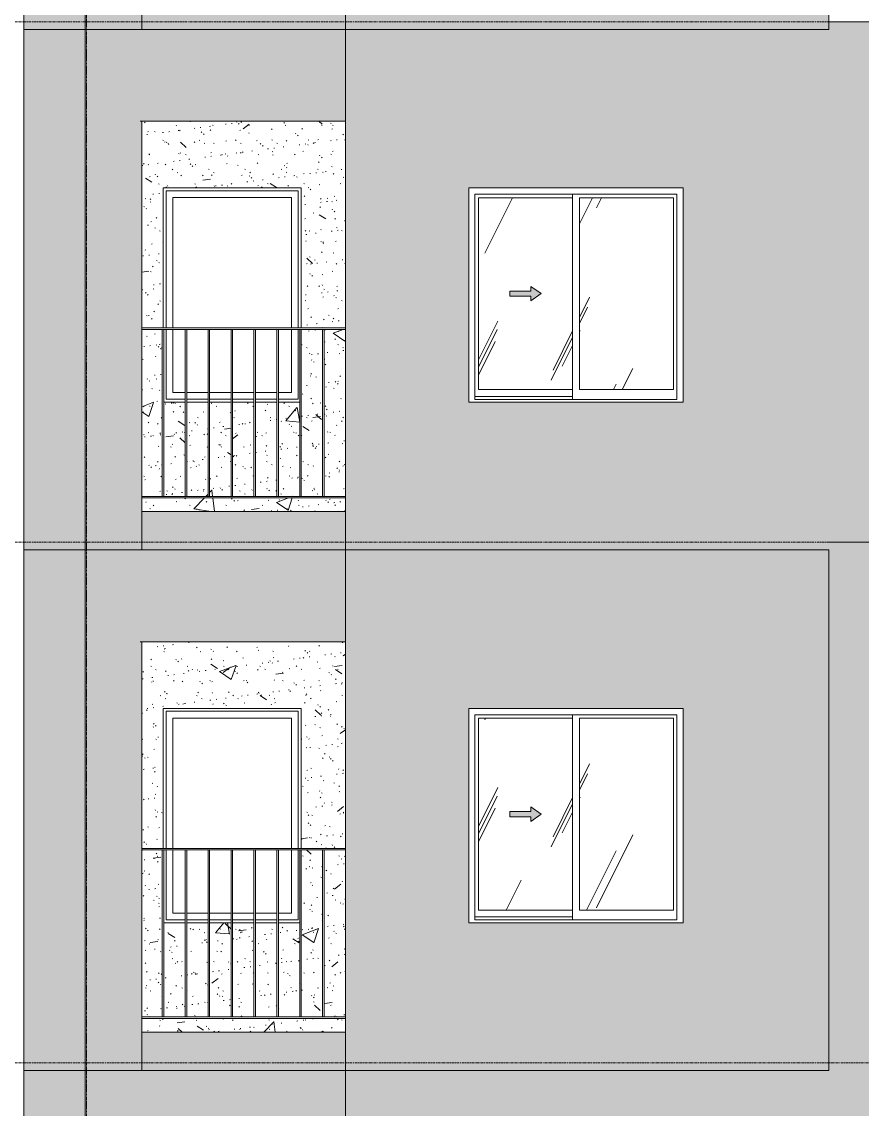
# Model space of a CAD drawing. Header units: millimetres. Extents: x 1240 to 198004, y -7796 to 35300.
# Drawn here: x 117641 to 123128, y 18897 to 26000 of the extents above; entities that cross this region are included whole.
import ezdxf

# ---------------------------------------------------------------- set-up
doc = ezdxf.new("R2010")
doc.units = ezdxf.units.MM
for name, pattern in [('1 NÉT CALL OUT', [6, 3, -3]), ('Centre', [31.75, 6.35, -4.7625, 15.875, -4.7625]), ('Grid Line', [22.225, 12.7, -3.175, 3.175, -3.175])]:
    doc.linetypes.add(name, pattern=pattern)
for name, color, linetype, lineweight in [('0-2', 50, 'Continuous', 5), ('A-DETL-GENF', 92, 'Continuous', 9), ('A-DETL-GENF-2', 92, '1 NÉT CALL OUT', 9), ('A-FLOR-HRAL', 11, 'Continuous', 9), ('A-FLOR-HRAL-1', 253, 'Continuous', 9), ('A-FLOR-LEVL-2', 51, 'Centre', 9), ('A-GLAZ', 151, 'Continuous', 9), ('A-GLAZ-1', 7, 'Continuous', 9), ('A-GLAZ-3', 7, '1 NÉT CALL OUT', 9), ('A-WALL', 113, 'Continuous', 9), ('A-WALL-PATT-2', 9, 'Continuous', 9), ('A-WALL-PATT-3', 111, 'Continuous', 5), ('A-WALL-PATT-4', 111, 'Continuous', 9), ('I-WALL', 2, 'Continuous', 9), ('I-WALL-1', 7, 'Continuous', 9), ('S-GRID-1', 1, 'Grid Line', 9)]:
    doc.layers.add(name, color=color, linetype=linetype, lineweight=lineweight)
pattern_1 = [(50, (0, 0), (1093.104, -95.634), [114.3, -1257.3]), (355, (0, 0), (-211.457, 1146.341), [91.44, -1005.84]), (100.451, (91.1, -8), (881.656, 1050.7), [97.14, -1068.54]), (46.184, (0, 304.8), (1626.475, -252.257), [171.45, -1885.95]), (96.636, (135.5, 283.8), (1424.416, 1484.565), [145.71, -1602.81]), (351.184, (0, 304.8), (1424.43, 1484.55), [137.16, -1508.76]), (21, (152.4, 228.6), (909.686, -613.591), [114.3, -1257.3]), (326, (152.4, 228.6), (370.812, 1105.129), [91.44, -1005.84]), (71.451, (228.2, 177.5), (1280.503, 491.528), [97.14, -1068.54]), (37.5, (0, 0), (18.5313, 507.3303), [50.292, -943.356, 50.292, -970.788, -1009.65]), (37.5, (0, 0), (18.5313, 507.3303), [-2014.728, 50.292, -959.358]), (7.5, (0, 0), (400.9178, 601.0836), [50.292, -531.876, 50.292, -920.496, -384.81]), (7.5, (0, 0), (400.9178, 601.0836), [-1552.956, 50.292, -334.518]), (327.5, (-339.85, 0), (813.5452, -34.3737), [50.292, -330.708, 50.292, -1138.428, -1577.34]), (327.5, (-339.85, 0), (813.5452, -34.3737), [-1569.72, 50.292, -1527.048]), (317.5, (-492.25, 0), (888.7755, 152.56), [50.292, -445.008, 50.292, -739.14, -1120.14]), (317.5, (-492.25, 0), (888.7755, 152.56), [-1284.732, 50.292, -1069.848])]
pattern_2 = [(37.5, (0, 0), (-4.79953, 146.8239), [5.029, -110.795, 5.029, -124.511, -123.825]), (37.5, (0, 0), (-4.79953, 146.8239), [-245.364, 5.029, -118.796]), (7.5, (0, 0), (134.85743, 215.0472), [5.029, -57.455, 5.029, -99.365, -40.005]), (7.5, (0, 0), (134.85743, 215.0472), [-166.878, 5.029, -34.976]), (327.5, (-93.73, 0), (237.29776, 0.4316), [5.029, -33.071, 5.029, -132.131, -179.07]), (327.5, (-93.73, 0), (237.29776, 0.4316), [-175.26, 5.029, -174.041]), (317.5, (-93.73, 0), (229.06706, 66.87923), [5.029, -14.021, 5.029, -84.887, -102.87]), (317.5, (-93.73, 0), (229.06706, 66.87923), [-108.966, 5.029, -97.841])]
pattern_3 = [(63.435, (1790.26, 104.33), (-0.0014, 1524.001), [532.463, -2875.304]), (63.435, (266.26, 104.33), (-0.0014, 1524.001), [532.463, -2875.304]), (63.435, (2519.8, 398.8), (-0.0014, 1524.001), [532.463, -2875.304]), (63.435, (995.8, 398.8), (-0.0014, 1524.001), [532.463, -2875.304]), (63.435, (2409.4, 294.83), (-0.0014, 1524.001), [532.463, -2875.304]), (63.435, (885.4, 294.83), (-0.0014, 1524.001), [532.463, -2875.304]), (63.435, (2296.8, 890.1), (-0.0014, 1524.001), [258.802, -3148.965]), (63.435, (772.8, 890.1), (-0.0014, 1524.001), [258.802, -3148.965]), (63.435, (2223.2, 797.95), (-0.0014, 1524.001), [532.463, -2875.304]), (63.435, (699.2, 797.95), (-0.0014, 1524.001), [532.463, -2875.304]), (63.435, (2236.2, 864.1), (-0.0014, 1524.001), [532.463, -2875.304]), (63.435, (712.2, 864.1), (-0.0014, 1524.001), [532.463, -2875.304]), (63.435, (1621.35, 573.94), (-0.0014, 1524.001), [532.463, -2875.304]), (63.435, (97.35, 573.94), (-0.0014, 1524.001), [532.463, -2875.304]), (63.435, (1634.34, 651.9), (-0.0014, 1524.001), [532.463, -2875.304]), (63.435, (110.34, 651.9), (-0.0014, 1524.001), [532.463, -2875.304]), (63.435, (1637.84, 708.1), (-0.0014, 1524.001), [532.463, -2875.304]), (63.435, (113.84, 708.1), (-0.0014, 1524.001), [532.463, -2875.304])]
pattern_4 = [(63.435, (1790.26, 104.33), (-0.0014, 1524.001), [532.463, -2875.304]), (63.435, (266.26, 104.33), (-0.0014, 1524.001), [532.463, -2875.304]), (63.435, (2519.8, 398.8), (-0.0014, 1524.001), [532.463, -2875.304]), (63.435, (995.8, 398.8), (-0.0014, 1524.001), [532.463, -2875.304]), (63.435, (2409.4, 294.83), (-0.0014, 1524.001), [532.463, -2875.304]), (63.435, (885.4, 294.83), (-0.0014, 1524.001), [532.463, -2875.304]), (63.435, (2296.8, 890.1), (-0.0014, 1524.001), [258.802, -3148.965]), (63.435, (772.8, 890.1), (-0.0014, 1524.001), [258.802, -3148.965]), (63.435, (2223.2, 797.95), (-0.0014, 1524.001), [532.463, -2875.304]), (63.435, (699.2, 797.95), (-0.0014, 1524.001), [532.463, -2875.304]), (63.435, (2236.2, 864.1), (-0.0014, 1524.001), [532.463, -2875.304]), (63.435, (712.2, 864.1), (-0.0014, 1524.001), [532.463, -2875.304]), (63.435, (1621.35, 573.94), (-0.0014, 1524.001), [532.463, -2875.304]), (63.435, (97.35, 573.94), (-0.0014, 1524.001), [532.463, -2875.304]), (63.435, (1634.34, 651.9), (-0.0014, 1524.001), [532.463, -2875.304]), (63.435, (110.34, 651.9), (-0.0014, 1524.001), [532.463, -2875.304]), (63.435, (1637.84, 708.1), (-0.0014, 1524.001), [532.463, -2875.304]), (63.435, (113.84, 708.1), (-0.0014, 1524.001), [532.463, -2875.304])]

# ---------------------------------------------------------------- blocks, each defined once
blk = doc.blocks.new('Railing - 10mm-901206-TKCS_MẶT ĐỨNG NỘI KHU 2')
at = {"layer": 'A-FLOR-HRAL-1'}
for p, q in [((-60554.4, 5900), (-60554.4, 6990)), ((-60544.4, 5900), (-60544.4, 6990))]:
    blk.add_line(p, q, dxfattribs=at)
blk = doc.blocks.new('Railing - Railing-885112-TKCS_MẶT ĐỨNG NỘI KHU 2')
at = {"layer": 'A-FLOR-HRAL-1'}
for p, q in [((-77876.9, 22900), (-76546.9, 22900)), ((-76546.9, 22890), (-77876.9, 22890))]:
    blk.add_line(p, q, dxfattribs=at)
for p in [(-17188.4, 17000), (-17038.9, 17000), (-16889.3, 17000), (-16739.8, 17000), (-16590.2, 17000), (-16440.7, 17000), (-16291.2, 17000), (-16141.6, 17000)]:
    blk.add_blockref('Railing - 10mm-901206-TKCS_MẶT ĐỨNG NỘI KHU 2', p)
blk = doc.blocks.new('Top Rail Type - Top Rail_Internal_-885113-TKCS_MẶT ĐỨNG NỘI KHU 2')
at = {"layer": 'A-FLOR-HRAL-1'}
for p, q in [((-76546.9, 24000), (-77876.9, 24000)), ((-76546.9, 23990), (-77876.9, 23990))]:
    blk.add_line(p, q, dxfattribs=at)
blk = doc.blocks.new('M_Fixed - 900 x 1400-V286-TKCS_MẶT ĐỨNG NỘI KHU 2')
at = {"layer": 'A-GLAZ-1'}
for p, q in [((-77717.9, 7000), (-77717.9, 7896)), ((-77717.9, 7896), (-76855.9, 7896)), ((-76855.9, 7896), (-76855.9, 7000)), ((-77673.9, 7000), (-77673.9, 7852)), ((-77673.9, 7852), (-76899.9, 7852)), ((-76899.9, 7852), (-76899.9, 7000)), ((-77717.9, 6534), (-77717.9, 6990)), ((-77673.9, 6578), (-77673.9, 6990)), ((-76899.9, 6990), (-76899.9, 6578)), ((-76855.9, 6990), (-76855.9, 6534)), ((-77593.3, 6578), (-77673.9, 6578)), ((-77443.8, 6578), (-77583.3, 6578)), ((-77294.2, 6578), (-77433.8, 6578)), ((-77144.7, 6578), (-77282.5, 6578)), ((-76995.1, 6578), (-77134.7, 6578)), ((-76899.9, 6578), (-76985.1, 6578)), ((-77593.3, 6534), (-77717.9, 6534)), ((-77443.8, 6534), (-77583.3, 6534)), ((-77294.2, 6534), (-77433.8, 6534)), ((-77144.7, 6534), (-77282.5, 6534)), ((-76995.1, 6534), (-77134.7, 6534)), ((-76855.9, 6534), (-76985.1, 6534))]:
    blk.add_line(p, q, dxfattribs=at)
blk = doc.blocks.new('NCV_TKTC_TANG 6 - 8_rvt-4-TKCS_MẶT ĐỨNG NỘI KHU 2')
at = {"layer": 'A-WALL-PATT-2'}
h = blk.add_hatch(dxfattribs=at)
h.set_pattern_fill('FP_38', color=256, style=0, pattern_type=2)
h.set_pattern_definition(pattern_1)
h.paths.add_polyline_path([(-77282.5, 22800), (-76546.9, 22800), (-76546.9, 22890), (-77876.9, 22890), (-77876.9, 22800), (-77696.6, 22800)])
h.paths.add_polyline_path([(-77870.4, 22900), (-77742.9, 22900), (-77742.9, 23990), (-77876.9, 23990), (-77876.9, 22900)])
h.paths.add_polyline_path([(-77576.4, 22900), (-77443.8, 22900), (-77443.8, 23515), (-77583.3, 23515), (-77583.3, 22900)])
h.paths.add_polyline_path([(-77593.3, 22900), (-77593.3, 23515), (-77732.9, 23515), (-77732.9, 22900)])
h.paths.add_polyline_path([(-77282.5, 22900), (-77144.7, 22900), (-77144.7, 23515), (-77284.2, 23515), (-77284.2, 22900)])
h.paths.add_polyline_path([(-77134.7, 22900), (-76995.1, 22900), (-76995.1, 23515), (-77134.7, 23515), (-77134.7, 23267.4)])
h.paths.add_polyline_path([(-76985.1, 22900), (-76845.6, 22900), (-76845.6, 23515), (-76985.1, 23515), (-76985.1, 23391.7)])
h.paths.add_polyline_path([(-76835.6, 22900), (-76696.1, 22900), (-76696.1, 23990), (-76835.6, 23990), (-76835.6, 23491.5)])
h.paths.add_polyline_path([(-76578.9, 22900), (-76546.9, 22900), (-76546.9, 23990), (-76686.1, 23990), (-76686.1, 22900), (-76630.8, 22900)])
h.paths.add_polyline_path([(-77433.8, 22900), (-77294.2, 22900), (-77294.2, 23515), (-77433.8, 23515), (-77433.8, 23018.6)])
h.paths.add_polyline_path([(-77876.9, 24000), (-77736.9, 24000), (-77736.9, 24915), (-76836.9, 24915), (-76836.9, 24000), (-76546.9, 24000), (-76546.9, 25350.6), (-77876.9, 25350.6)])
h = blk.add_hatch(dxfattribs=at)
h.set_pattern_fill('FP_39', color=256, style=0, pattern_type=2)
h.set_pattern_definition(pattern_2)
h.paths.add_polyline_path([(-77282.5, 22800), (-76546.9, 22800), (-76546.9, 22890), (-77876.9, 22890), (-77876.9, 22800), (-77696.6, 22800)])
h.paths.add_polyline_path([(-77870.4, 22900), (-77742.9, 22900), (-77742.9, 23990), (-77876.9, 23990), (-77876.9, 22900)])
h.paths.add_polyline_path([(-77576.4, 22900), (-77443.8, 22900), (-77443.8, 23515), (-77583.3, 23515), (-77583.3, 22900)])
h.paths.add_polyline_path([(-77593.3, 22900), (-77593.3, 23515), (-77732.9, 23515), (-77732.9, 22900)])
h.paths.add_polyline_path([(-77282.5, 22900), (-77144.7, 22900), (-77144.7, 23515), (-77284.2, 23515), (-77284.2, 22900)])
h.paths.add_polyline_path([(-77134.7, 22900), (-76995.1, 22900), (-76995.1, 23515), (-77134.7, 23515), (-77134.7, 23267.4)])
h.paths.add_polyline_path([(-76985.1, 22900), (-76845.6, 22900), (-76845.6, 23515), (-76985.1, 23515), (-76985.1, 23391.7)])
h.paths.add_polyline_path([(-76835.6, 22900), (-76696.1, 22900), (-76696.1, 23990), (-76835.6, 23990), (-76835.6, 23491.5)])
h.paths.add_polyline_path([(-76578.9, 22900), (-76546.9, 22900), (-76546.9, 23990), (-76686.1, 23990), (-76686.1, 22900), (-76630.8, 22900)])
h.paths.add_polyline_path([(-77433.8, 22900), (-77294.2, 22900), (-77294.2, 23515), (-77433.8, 23515), (-77433.8, 23018.6)])
h.paths.add_polyline_path([(-77876.9, 24000), (-77736.9, 24000), (-77736.9, 24915), (-76836.9, 24915), (-76836.9, 24000), (-76546.9, 24000), (-76546.9, 25350.6), (-77876.9, 25350.6)])
at = {"layer": 'I-WALL-1'}
for p, q in [((-77736.9, 24000), (-77736.9, 24915)), ((-77736.9, 24915), (-76836.9, 24915)), ((-76836.9, 24915), (-76836.9, 24000)), ((-77593.3, 23515), (-77732.9, 23515)), ((-77443.8, 23515), (-77583.3, 23515)), ((-77294.2, 23515), (-77433.8, 23515)), ((-77144.7, 23515), (-77282.5, 23515)), ((-76995.1, 23515), (-77134.7, 23515)), ((-76845.6, 23515), (-76985.1, 23515))]:
    blk.add_line(p, q, dxfattribs=at)
at = {"layer": 'A-FLOR-HRAL'}
for name in ['Top Rail Type - Top Rail_Internal_-885113-TKCS_MẶT ĐỨNG NỘI KHU 2', 'Railing - Railing-885112-TKCS_MẶT ĐỨNG NỘI KHU 2']:
    blk.add_blockref(name, (0, 0), dxfattribs=at)
at = {"layer": 'A-GLAZ'}
blk.add_blockref('M_Fixed - 900 x 1400-V286-TKCS_MẶT ĐỨNG NỘI KHU 2', (0, 17000), dxfattribs=at)
blk = doc.blocks.new('NCV_TKTC_TANG 6 - 8_rvt-6-TKCS_MẶT ĐỨNG NỘI KHU 2')
at = {"layer": 'A-WALL-PATT-2'}
h = blk.add_hatch(dxfattribs=at)
h.set_pattern_fill('FP_38', color=256, style=0, pattern_type=2)
h.set_pattern_definition(pattern_1)
h.paths.add_polyline_path([(-76546.9, 19400), (-76546.9, 19490), (-77876.9, 19490), (-77876.9, 19400), (-76566.1, 19400)])
h.paths.add_polyline_path([(-77876.9, 19500), (-77742.9, 19500), (-77742.9, 20590), (-77876.9, 20590)])
h.paths.add_polyline_path([(-77576.4, 19500), (-77443.8, 19500), (-77443.8, 20115), (-77583.3, 20115), (-77583.3, 19500)])
h.paths.add_polyline_path([(-76630.8, 19500), (-76546.9, 19500), (-76546.9, 20590), (-76686.1, 20590), (-76686.1, 19500)])
h.paths.add_polyline_path([(-77593.3, 19500), (-77593.3, 20115), (-77732.9, 20115), (-77732.9, 19500)])
h.paths.add_polyline_path([(-77284.2, 19500), (-77144.7, 19500), (-77144.7, 20115), (-77284.2, 20115), (-77284.2, 19743)])
h.paths.add_polyline_path([(-77433.8, 19500), (-77294.2, 19500), (-77294.2, 20115), (-77433.8, 20115), (-77433.8, 19618.6)])
h.paths.add_polyline_path([(-77134.7, 19500), (-76995.1, 19500), (-76995.1, 20115), (-77134.7, 20115), (-77134.7, 19867.4)])
h.paths.add_polyline_path([(-76845.6, 19500), (-76845.6, 20115), (-76985.1, 20115), (-76985.1, 19500)])
h.paths.add_polyline_path([(-76835.6, 19500), (-76696.1, 19500), (-76696.1, 20590), (-76835.6, 20590), (-76835.6, 20111)])
h.paths.add_polyline_path([(-76719.8, 20600), (-76546.9, 20600), (-76546.9, 21950.6), (-77876.9, 21950.6), (-77876.9, 20600), (-77736.9, 20600), (-77736.9, 21515), (-76836.9, 21515), (-76836.9, 20600)])
h = blk.add_hatch(dxfattribs=at)
h.set_pattern_fill('FP_39', color=256, style=0, pattern_type=2)
h.set_pattern_definition(pattern_2)
h.paths.add_polyline_path([(-76546.9, 19400), (-76546.9, 19490), (-77876.9, 19490), (-77876.9, 19400), (-76566.1, 19400)])
h.paths.add_polyline_path([(-77876.9, 19500), (-77742.9, 19500), (-77742.9, 20590), (-77876.9, 20590)])
h.paths.add_polyline_path([(-77576.4, 19500), (-77443.8, 19500), (-77443.8, 20115), (-77583.3, 20115), (-77583.3, 19500)])
h.paths.add_polyline_path([(-76630.8, 19500), (-76546.9, 19500), (-76546.9, 20590), (-76686.1, 20590), (-76686.1, 19500)])
h.paths.add_polyline_path([(-77593.3, 19500), (-77593.3, 20115), (-77732.9, 20115), (-77732.9, 19500)])
h.paths.add_polyline_path([(-77284.2, 19500), (-77144.7, 19500), (-77144.7, 20115), (-77284.2, 20115), (-77284.2, 19743)])
h.paths.add_polyline_path([(-77433.8, 19500), (-77294.2, 19500), (-77294.2, 20115), (-77433.8, 20115), (-77433.8, 19618.6)])
h.paths.add_polyline_path([(-77134.7, 19500), (-76995.1, 19500), (-76995.1, 20115), (-77134.7, 20115), (-77134.7, 19867.4)])
h.paths.add_polyline_path([(-76845.6, 19500), (-76845.6, 20115), (-76985.1, 20115), (-76985.1, 19500)])
h.paths.add_polyline_path([(-76835.6, 19500), (-76696.1, 19500), (-76696.1, 20590), (-76835.6, 20590), (-76835.6, 20111)])
h.paths.add_polyline_path([(-76719.8, 20600), (-76546.9, 20600), (-76546.9, 21950.6), (-77876.9, 21950.6), (-77876.9, 20600), (-77736.9, 20600), (-77736.9, 21515), (-76836.9, 21515), (-76836.9, 20600)])
at = {"layer": 'I-WALL-1'}
for p, q in [((-77736.9, 20600), (-77736.9, 21515)), ((-77736.9, 21515), (-76836.9, 21515)), ((-76836.9, 21515), (-76836.9, 20600)), ((-77593.3, 20115), (-77732.9, 20115)), ((-77443.8, 20115), (-77583.3, 20115)), ((-77294.2, 20115), (-77433.8, 20115)), ((-77144.7, 20115), (-77282.5, 20115)), ((-76995.1, 20115), (-77134.7, 20115)), ((-76845.6, 20115), (-76985.1, 20115))]:
    blk.add_line(p, q, dxfattribs=at)
at = {"layer": 'A-FLOR-HRAL'}
for name in ['Top Rail Type - Top Rail_Internal_-885113-TKCS_MẶT ĐỨNG NỘI KHU 2', 'Railing - Railing-885112-TKCS_MẶT ĐỨNG NỘI KHU 2']:
    blk.add_blockref(name, (0, -3400), dxfattribs=at)
at = {"layer": 'A-GLAZ'}
blk.add_blockref('M_Fixed - 900 x 1400-V286-TKCS_MẶT ĐỨNG NỘI KHU 2', (0, 13600), dxfattribs=at)
blk = doc.blocks.new('1_FAMILY RVT - W01-WxH 1400x1400xmm-V477-TKCS_MẶT ĐỨNG NỘI KHU 2')
at = {"layer": 'A-DETL-GENF-2'}
blk.add_hatch(color=256, dxfattribs=at).paths.add_polyline_path([(-75337.7, 20776.5), (-75270, 20823.9), (-75337.7, 20871.4), (-75337.7, 20840.9), (-75473.2, 20840.9), (-75473.2, 20807), (-75337.7, 20807)])
at = {"layer": 'A-GLAZ'}
h = blk.add_hatch(dxfattribs=at)
h.set_pattern_fill('FP_36', color=256, style=0, pattern_type=2)
h.set_pattern_definition(pattern_3)
h.paths.add_polyline_path([(-75064.4, 20197), (-75064.4, 21450.9), (-75678.7, 21450.9), (-75678.7, 20197)])
h.paths.add_polyline_path([(-75337.7, 20776.5), (-75337.7, 20807), (-75473.2, 20807), (-75473.2, 20840.9), (-75337.7, 20840.9), (-75337.7, 20871.4), (-75270, 20823.9), (-75294.1, 20807)])
h = blk.add_hatch(dxfattribs=at)
h.set_pattern_fill('FP_36', color=256, style=0, pattern_type=2)
h.set_pattern_definition(pattern_3)
h.paths.add_polyline_path([(-75020, 20197), (-74405.7, 20197), (-74405.7, 21450.9), (-75020, 21450.9), (-75020, 21074.5)])
at = {"layer": 'A-DETL-GENF'}
for p, q in [((-75473.2, 20840.9), (-75473.2, 20807)), ((-75473.2, 20840.9), (-75337.7, 20840.9)), ((-75337.7, 20840.9), (-75473.2, 20840.9)), ((-75473.2, 20840.9), (-75473.2, 20807)), ((-75337.7, 20871.4), (-75337.7, 20840.9)), ((-75270, 20823.9), (-75337.7, 20871.4)), ((-75270, 20823.9), (-75337.7, 20871.4)), ((-75337.7, 20871.4), (-75337.7, 20840.9)), ((-75270, 20823.9), (-75337.7, 20776.5)), ((-75337.7, 20776.5), (-75270, 20823.9)), ((-75473.2, 20807), (-75337.7, 20807)), ((-75473.2, 20807), (-75337.7, 20807)), ((-75337.7, 20807), (-75337.7, 20776.5)), ((-75337.7, 20807), (-75337.7, 20776.5))]:
    blk.add_line(p, q, dxfattribs=at)
at = {"layer": 'A-GLAZ'}
for p, q in [((-74342.2, 21514.4), (-75742.2, 21514.4)), ((-75742.2, 21514.4), (-75742.2, 20114.4)), ((-75701.3, 21473.5), (-74383.1, 21473.5)), ((-75701.3, 20133.5), (-75701.3, 21473.5)), ((-75064.4, 21473.5), (-75064.4, 20133.5)), ((-74383.1, 20133.5), (-74383.1, 21473.5)), ((-74342.2, 21514.4), (-74342.2, 20114.4)), ((-75678.7, 21450.9), (-75678.7, 20197)), ((-75064.4, 21450.9), (-75678.7, 21450.9)), ((-75020, 20197), (-75020, 21450.9)), ((-75020, 21450.9), (-74405.7, 21450.9)), ((-74405.7, 21450.9), (-74405.7, 20197)), ((-75678.7, 20197), (-75064.4, 20197)), ((-74405.7, 20197), (-75020, 20197)), ((-74342.2, 20114.4), (-75742.2, 20114.4)), ((-75064.4, 20152.5), (-75701.3, 20152.5)), ((-75064.4, 20152.5), (-75701.3, 20152.5)), ((-74383.1, 20133.5), (-75701.3, 20133.5))]:
    blk.add_line(p, q, dxfattribs=at)
blk = doc.blocks.new('1_FAMILY RVT - W01-WxH 1400x1400xmm-V490-TKCS_MẶT ĐỨNG NỘI KHU 2')
at = {"layer": 'A-DETL-GENF-2'}
blk.add_hatch(color=256, dxfattribs=at).paths.add_polyline_path([(-75337.7, 24176.5), (-75270, 24223.9), (-75337.7, 24271.4), (-75337.7, 24240.9), (-75473.2, 24240.9), (-75473.2, 24207), (-75337.7, 24207)])
at = {"layer": 'A-GLAZ'}
h = blk.add_hatch(dxfattribs=at)
h.set_pattern_fill('FP_43', color=256, style=0, pattern_type=2)
h.set_pattern_definition(pattern_4)
h.paths.add_polyline_path([(-75064.4, 23597), (-75064.4, 24850.9), (-75678.7, 24850.9), (-75678.7, 23597)])
h.paths.add_polyline_path([(-75337.7, 24176.5), (-75337.7, 24207), (-75473.2, 24207), (-75473.2, 24240.9), (-75337.7, 24240.9), (-75337.7, 24271.4), (-75270, 24223.9), (-75294.1, 24207)])
h = blk.add_hatch(dxfattribs=at)
h.set_pattern_fill('FP_43', color=256, style=0, pattern_type=2)
h.set_pattern_definition(pattern_4)
h.paths.add_polyline_path([(-74405.7, 23597), (-74405.7, 24850.9), (-75020, 24850.9), (-75020, 23597), (-74723.4, 23597)])
at = {"layer": 'A-DETL-GENF'}
for p, q in [((-75473.2, 24240.9), (-75473.2, 24207)), ((-75473.2, 24240.9), (-75337.7, 24240.9)), ((-75337.7, 24240.9), (-75473.2, 24240.9)), ((-75473.2, 24240.9), (-75473.2, 24207)), ((-75337.7, 24271.4), (-75337.7, 24240.9)), ((-75270, 24223.9), (-75337.7, 24271.4)), ((-75270, 24223.9), (-75337.7, 24271.4)), ((-75337.7, 24271.4), (-75337.7, 24240.9)), ((-75270, 24223.9), (-75337.7, 24176.5)), ((-75337.7, 24176.5), (-75270, 24223.9)), ((-75473.2, 24207), (-75337.7, 24207)), ((-75473.2, 24207), (-75337.7, 24207)), ((-75337.7, 24207), (-75337.7, 24176.5)), ((-75337.7, 24207), (-75337.7, 24176.5))]:
    blk.add_line(p, q, dxfattribs=at)
at = {"layer": 'A-GLAZ'}
for p, q in [((-74342.2, 24914.4), (-75742.2, 24914.4)), ((-75742.2, 24914.4), (-75742.2, 23514.4)), ((-75701.3, 24873.5), (-74383.1, 24873.5)), ((-75701.3, 23533.5), (-75701.3, 24873.5)), ((-75064.4, 24873.5), (-75064.4, 23533.5)), ((-74383.1, 23533.5), (-74383.1, 24873.5)), ((-74342.2, 24914.4), (-74342.2, 23514.4)), ((-75678.7, 24850.9), (-75678.7, 23597)), ((-75064.4, 24850.9), (-75678.7, 24850.9)), ((-75020, 23597), (-75020, 24850.9)), ((-75020, 24850.9), (-74405.7, 24850.9)), ((-74405.7, 24850.9), (-74405.7, 23597)), ((-75678.7, 23597), (-75064.4, 23597)), ((-74405.7, 23597), (-75020, 23597)), ((-74342.2, 23514.4), (-75742.2, 23514.4)), ((-75064.4, 23552.5), (-75701.3, 23552.5)), ((-75064.4, 23552.5), (-75701.3, 23552.5)), ((-74383.1, 23533.5), (-75701.3, 23533.5))]:
    blk.add_line(p, q, dxfattribs=at)

msp = doc.modelspace()

# ---------------------------------------------------------------- hatches: boundary and pattern name
at = {"layer": 'A-WALL-PATT-3'}
for points in [[(118054.2, 25950), (118054.2, 29350), (117654.2, 29350), (117654.2, 25950), (117739, 25950)], [(118424.2, 25950), (118424.2, 28750.6), (118414.2, 28750.6), (118414.2, 29350), (118054.2, 29350), (118054.2, 25950), (118414.2, 25950)], [(119754.2, 25950), (119754.2, 26200), (118424.2, 26200), (118424.2, 25950), (119018.6, 25950)], [(117739, 22550), (118054.2, 22550), (118054.2, 25950), (117654.2, 25950), (117654.2, 22550)], [(118414.2, 22550), (118424.2, 22550), (118424.2, 25350.6), (118414.2, 25350.6), (118414.2, 25950), (118054.2, 25950), (118054.2, 22550)], [(119018.6, 22550), (119754.2, 22550), (119754.2, 22800), (118424.2, 22800), (118424.2, 22550), (118491.2, 22550)], [(117739, 19150), (118054.2, 19150), (118054.2, 22550), (117654.2, 22550), (117654.2, 19150)], [(118414.2, 19150), (118424.2, 19150), (118424.2, 21950.6), (118414.2, 21950.6), (118414.2, 22550), (118054.2, 22550), (118054.2, 19150)], [(119018.6, 19150), (119754.2, 19150), (119754.2, 19400), (118424.2, 19400), (118424.2, 19150)], [(118054.2, 15750), (118054.2, 19150), (117654.2, 19150), (117654.2, 15750), (117739, 15750)], [(118424.2, 15750), (118424.2, 18550.6), (118414.2, 18550.6), (118414.2, 19150), (118054.2, 19150), (118054.2, 15750)]]:
    msp.add_hatch(color=256, dxfattribs=at).paths.add_polyline_path(points)
h = msp.add_hatch(color=256, dxfattribs=at)
h.paths.add_polyline_path([(119754.2, 25950), (122909.2, 25950), (122909.2, 29350), (119754.2, 29350), (119754.2, 28026.9)])
h.paths.add_polyline_path([(121918, 26914.4), (120558.9, 26914.4), (120558.9, 28314.4), (121958.9, 28314.4), (121958.9, 26914.4)])
h = msp.add_hatch(color=256, dxfattribs=at)
h.paths.add_polyline_path([(119754.2, 22550), (122909.2, 22550), (122909.2, 25950), (119754.2, 25950), (119754.2, 23491.5)])
h.paths.add_polyline_path([(121958.9, 23514.4), (120558.9, 23514.4), (120558.9, 24914.4), (121958.9, 24914.4), (121958.9, 23533.5)])
h = msp.add_hatch(color=256, dxfattribs=at)
h.paths.add_polyline_path([(119754.2, 19150), (122909.2, 19150), (122909.2, 22550), (119754.2, 22550), (119754.2, 21223.7)])
h.paths.add_polyline_path([(121577.7, 20114.4), (120558.9, 20114.4), (120558.9, 21514.4), (121958.9, 21514.4), (121958.9, 20114.4), (121918, 20114.4)])
h = msp.add_hatch(color=256, dxfattribs=at)
h.paths.add_polyline_path([(119754.2, 15750), (122909.2, 15750), (122909.2, 19150), (119754.2, 19150), (119754.2, 16688.3)])
h.paths.add_polyline_path([(120558.9, 16714.4), (120558.9, 18114.4), (121958.9, 18114.4), (121958.9, 16714.4), (120599.8, 16714.4)])
at = {"layer": 'A-WALL-PATT-4'}
h = msp.add_hatch(color=256, dxfattribs=at)
h.paths.add_polyline_path([(122909.2, 22600), (126539.2, 22600), (126539.2, 26000), (122909.2, 26000), (122909.2, 23491.5)])
h.paths.add_polyline_path([(125416.4, 22800), (123264.2, 22800), (123264.2, 25350), (126339.2, 25350), (126339.2, 22800), (126056.2, 22800)])
for points in [[(119754.2, 25350.6), (119754.2, 25950), (118414.2, 25950), (118414.2, 25350.6), (119018.6, 25350.6)], [(118414.2, 21950.6), (119754.2, 21950.6), (119754.2, 22550), (118414.2, 22550), (118414.2, 22357.6)], [(119754.2, 18550.6), (119754.2, 19150), (118414.2, 19150), (118414.2, 18550.6), (119018.6, 18550.6)]]:
    msp.add_hatch(color=256, dxfattribs=at).paths.add_polyline_path(points)
h = msp.add_hatch(color=256, dxfattribs=at)
h.paths.add_polyline_path([(122909.2, 19200), (126539.2, 19200), (126539.2, 22600), (122909.2, 22600), (122909.2, 20089.9)])
h.paths.add_polyline_path([(123264.2, 19400), (123264.2, 21950), (126339.2, 21950), (126339.2, 19400), (124136.9, 19400)])
h = msp.add_hatch(color=256, dxfattribs=at)
h.paths.add_polyline_path([(122909.2, 15800), (126539.2, 15800), (126539.2, 19150), (126549.2, 19150), (126549.2, 19200), (122909.2, 19200), (122909.2, 16688.3)])
h.paths.add_polyline_path([(126056.2, 16000), (123264.2, 16000), (123264.2, 18550), (126339.2, 18550), (126339.2, 16000)])

# ---------------------------------------------------------------- linework, layer by layer
at = {"layer": 'A-FLOR-LEVL-2'}
for p, q in [((104944.5, 26000), (194512.3, 26000)), ((104944.5, 22600), (194512.3, 22600)), ((104944.5, 19200), (194512.3, 19200))]:
    msp.add_line(p, q, dxfattribs=at)
at = {"layer": 'A-WALL'}
for p, q in [((118054.2, 29350), (118054.2, 4700)), ((119754.2, 29350), (119754.2, 15750)), ((122909.2, 29400), (122909.2, 25950)), ((118424.2, 25950), (118424.2, 28750.6)), ((122909.2, 26000), (126549.2, 26000)), ((118414.2, 25950), (118054.2, 25950)), ((118054.2, 25950), (118414.2, 25950)), ((122909.2, 25950), (119754.2, 25950)), ((119754.2, 25950), (122909.2, 25950)), ((118424.2, 22550), (118424.2, 25350.6)), ((126539.2, 22600), (122909.2, 22600)), ((118414.2, 22550), (118054.2, 22550)), ((118054.2, 22550), (118414.2, 22550)), ((122909.2, 22550), (119754.2, 22550)), ((119754.2, 22550), (122909.2, 22550)), ((122909.2, 19150), (122909.2, 22550)), ((118424.2, 19150), (118424.2, 21950.6)), ((118414.2, 19150), (118054.2, 19150)), ((118054.2, 19150), (118414.2, 19150)), ((122909.2, 19150), (119754.2, 19150)), ((119754.2, 19150), (122909.2, 19150))]:
    msp.add_line(p, q, dxfattribs=at)
at = {"layer": 'I-WALL'}
for p, q in [((117654.2, 33200), (117654.2, 15750)), ((118054.2, 25950), (117654.2, 25950)), ((117654.2, 25950), (118054.2, 25950)), ((119754.2, 25950), (118414.2, 25950)), ((118414.2, 25350.6), (119754.2, 25350.6)), ((119754.2, 22800), (118424.2, 22800)), ((118054.2, 22550), (117654.2, 22550)), ((117654.2, 22550), (118054.2, 22550)), ((119754.2, 22550), (118414.2, 22550)), ((118414.2, 21950.6), (119754.2, 21950.6)), ((119754.2, 19400), (118424.2, 19400)), ((118054.2, 19150), (117654.2, 19150)), ((117654.2, 19150), (118054.2, 19150)), ((119754.2, 19150), (118414.2, 19150))]:
    msp.add_line(p, q, dxfattribs=at)
at = {"layer": 'S-GRID-1'}
msp.add_line((118064.2, 5.5), (118064.2, 30542.5), dxfattribs=at)

# ---------------------------------------------------------------- block references
at = {"layer": '0-2'}
for name in ['NCV_TKTC_TANG 6 - 8_rvt-4-TKCS_MẶT ĐỨNG NỘI KHU 2', 'NCV_TKTC_TANG 6 - 8_rvt-6-TKCS_MẶT ĐỨNG NỘI KHU 2']:
    msp.add_blockref(name, (196301.1, 0), dxfattribs=at)
at = {"layer": 'A-GLAZ-3'}
for name in ['1_FAMILY RVT - W01-WxH 1400x1400xmm-V490-TKCS_MẶT ĐỨNG NỘI KHU 2', '1_FAMILY RVT - W01-WxH 1400x1400xmm-V477-TKCS_MẶT ĐỨNG NỘI KHU 2']:
    msp.add_blockref(name, (196301.1, 0), dxfattribs=at)

doc.saveas('drawing.dxf')
